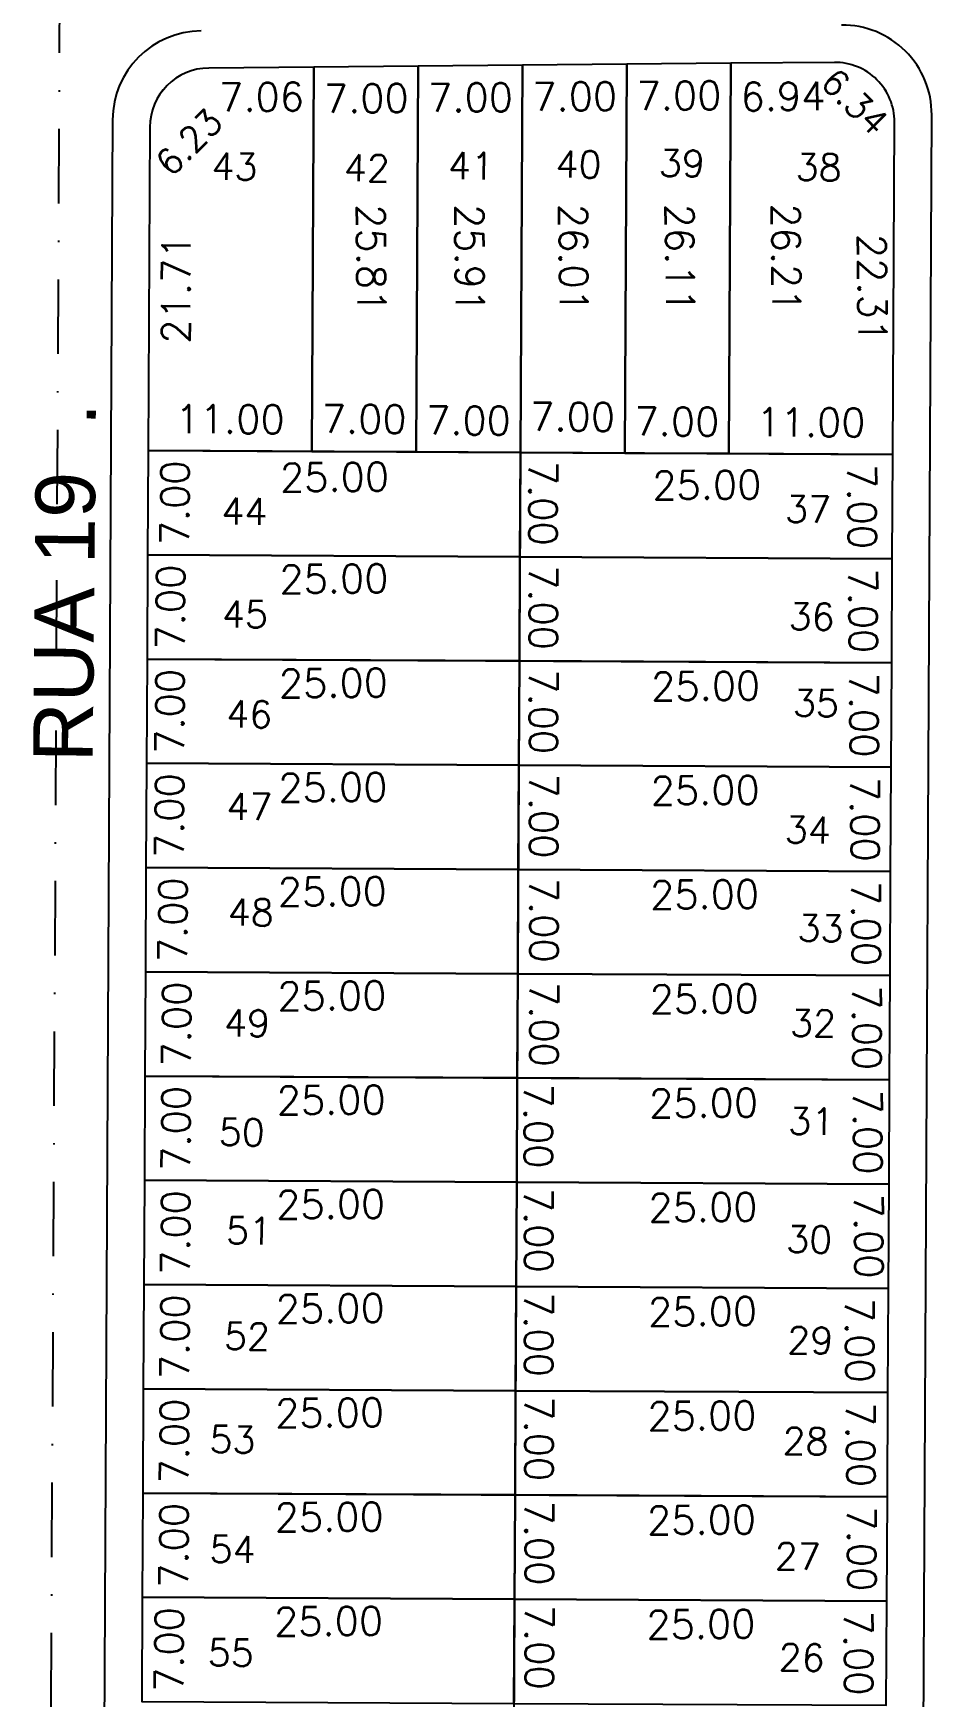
# Model space of a CAD drawing. Header units: millimetres. Extents: x -4430026 to 4783824, y 584 to 9593110.
# Drawn here: x 2795.1 to 2855.4, y 1393.3 to 1505 of the extents above; entities that cross this region are included whole.
import ezdxf
from ezdxf.enums import TextEntityAlignment as Align

# ---------------------------------------------------------------- set-up
doc = ezdxf.new("R2010")
doc.units = ezdxf.units.MM
doc.linetypes.add('CONTINUO', pattern=[0])
doc.linetypes.add('DASHDOT', pattern=[1, 0.5, -0.25, 0, -0.25])
for name, color, linetype in [('Calçada', 1, 'Continuous'), ('Cota', 8, 'Continuous'), ('EIXO DAS VIAS', 252, 'DASHDOT'), ('Lotes', 2, 'Continuous'), ('Nomes de Ruas', 3, 'Continuous'), ('Numero de lotes', 5, 'Continuous')]:
    doc.layers.add(name, color=color, linetype=linetype)
doc.styles.add('arcad1', font='romans.shx')
doc.styles.add('ARIAL', font='arial.ttf', dxfattribs={"height": 0.25})
doc.styles.add('ROMANS', font='romans.shx')
doc.dimstyles.new('BOLA100', dxfattribs={"dimscale": 0, "dimtxt": 1.9, "dimasz": 0.18, "dimexe": 0.18, "dimexo": 0.063, "dimgap": 0, "dimtad": 1, "dimzin": 4, "dimdsep": 46, "dimtxsty": 'ROMANS', "dimcen": 0.09, "dimse1": 1, "dimse2": 1, "dimsd1": 1, "dimsd2": 1, "dimclrt": 256, "dimaunit": 1, "dimadec": 4, "dimazin": 0, "dimtfac": 1.2, "dimtix": 1, "dimtmove": 2, "dimatfit": 3, "dimfxl": 1, "dimtvp": 2, "dimtolj": 1, "dimtzin": 4, "dimarcsym": 0})

# ---------------------------------------------------------------- blocks, each defined once
blk = doc.blocks.new('*D5307')
at = {"layer": 'DEFPOINTS', "color": 0}
for p in [(2802.82, 1476.98), (2827.82, 1476.85), (2827.84, 1474.37)]:
    blk.add_point(p, dxfattribs=at)
at = {"layer": 'Cota', "insert": (2815.34, 1475.2), "char_height": 1.9, "attachment_point": 5, "rotation": 0.5206, "style": 'ROMANS'}
blk.add_mtext('\\A1;25.00', dxfattribs=at)
blk = doc.blocks.new('*D5308')
at = {"layer": 'DEFPOINTS', "color": 0}
for p in [(2827.82, 1476.85), (2852.82, 1476.72), (2852.85, 1473.83)]:
    blk.add_point(p, dxfattribs=at)
at = {"layer": 'Cota', "insert": (2840.34, 1474.67), "char_height": 1.9, "attachment_point": 5, "rotation": 0.5206, "style": 'ROMANS'}
blk.add_mtext('\\A1;25.00', dxfattribs=at)
blk = doc.blocks.new('*D5309')
at = {"layer": 'DEFPOINTS', "color": 0}
for p in [(2802.79, 1469.98), (2827.78, 1469.85), (2827.81, 1467.53)]:
    blk.add_point(p, dxfattribs=at)
at = {"layer": 'Cota', "insert": (2815.3, 1468.37), "char_height": 1.9, "attachment_point": 5, "rotation": 0.5206, "style": 'ROMANS'}
blk.add_mtext('\\A1;25.00', dxfattribs=at)
blk = doc.blocks.new('*D5310')
at = {"layer": 'DEFPOINTS', "color": 0}
for p in [(2802.75, 1462.98), (2827.75, 1462.85), (2827.77, 1460.53)]:
    blk.add_point(p, dxfattribs=at)
at = {"layer": 'Cota', "insert": (2815.26, 1461.37), "char_height": 1.9, "attachment_point": 5, "rotation": 0.5206, "style": 'ROMANS'}
blk.add_mtext('\\A1;25.00', dxfattribs=at)
blk = doc.blocks.new('*D5311')
at = {"layer": 'DEFPOINTS', "color": 0}
for p in [(2827.75, 1462.85), (2852.75, 1462.72), (2852.77, 1460.34)]:
    blk.add_point(p, dxfattribs=at)
at = {"layer": 'Cota', "insert": (2840.26, 1461.17), "char_height": 1.9, "attachment_point": 5, "rotation": 0.5206, "style": 'ROMANS'}
blk.add_mtext('\\A1;25.00', dxfattribs=at)
blk = doc.blocks.new('*D5312')
at = {"layer": 'DEFPOINTS', "color": 0}
for p in [(2802.71, 1455.98), (2827.71, 1455.85), (2827.73, 1453.53)]:
    blk.add_point(p, dxfattribs=at)
at = {"layer": 'Cota', "insert": (2815.23, 1454.37), "char_height": 1.9, "attachment_point": 5, "rotation": 0.5206, "style": 'ROMANS'}
blk.add_mtext('\\A1;25.00', dxfattribs=at)
blk = doc.blocks.new('*D5313')
at = {"layer": 'DEFPOINTS', "color": 0}
for p in [(2827.71, 1455.85), (2852.71, 1455.72), (2852.73, 1453.34)]:
    blk.add_point(p, dxfattribs=at)
at = {"layer": 'Cota', "insert": (2840.23, 1454.17), "char_height": 1.9, "attachment_point": 5, "rotation": 0.5206, "style": 'ROMANS'}
blk.add_mtext('\\A1;25.00', dxfattribs=at)
blk = doc.blocks.new('*D5314')
at = {"layer": 'DEFPOINTS', "color": 0}
for p in [(2802.68, 1448.98), (2827.68, 1448.85), (2827.7, 1446.53)]:
    blk.add_point(p, dxfattribs=at)
at = {"layer": 'Cota', "insert": (2815.19, 1447.37), "char_height": 1.9, "attachment_point": 5, "rotation": 0.5206, "style": 'ROMANS'}
blk.add_mtext('\\A1;25.00', dxfattribs=at)
blk = doc.blocks.new('*D5315')
at = {"layer": 'DEFPOINTS', "color": 0}
for p in [(2827.68, 1448.85), (2852.68, 1448.72), (2852.7, 1446.34)]:
    blk.add_point(p, dxfattribs=at)
at = {"layer": 'Cota', "insert": (2840.19, 1447.17), "char_height": 1.9, "attachment_point": 5, "rotation": 0.5206, "style": 'ROMANS'}
blk.add_mtext('\\A1;25.00', dxfattribs=at)
blk = doc.blocks.new('*D5316')
at = {"layer": 'DEFPOINTS', "color": 0}
for p in [(2802.64, 1441.98), (2827.64, 1441.85), (2827.66, 1439.53)]:
    blk.add_point(p, dxfattribs=at)
at = {"layer": 'Cota', "insert": (2815.16, 1440.37), "char_height": 1.9, "attachment_point": 5, "rotation": 0.5206, "style": 'ROMANS'}
blk.add_mtext('\\A1;25.00', dxfattribs=at)
blk = doc.blocks.new('*D5317')
at = {"layer": 'DEFPOINTS', "color": 0}
for p in [(2827.64, 1441.85), (2852.64, 1441.72), (2852.66, 1439.34)]:
    blk.add_point(p, dxfattribs=at)
at = {"layer": 'Cota', "insert": (2840.16, 1440.17), "char_height": 1.9, "attachment_point": 5, "rotation": 0.5206, "style": 'ROMANS'}
blk.add_mtext('\\A1;25.00', dxfattribs=at)
blk = doc.blocks.new('*D5318')
at = {"layer": 'DEFPOINTS', "color": 0}
for p in [(2802.61, 1434.98), (2827.6, 1434.85), (2827.63, 1432.53)]:
    blk.add_point(p, dxfattribs=at)
at = {"layer": 'Cota', "insert": (2815.12, 1433.37), "char_height": 1.9, "attachment_point": 5, "rotation": 0.5206, "style": 'ROMANS'}
blk.add_mtext('\\A1;25.00', dxfattribs=at)
blk = doc.blocks.new('*D5319')
at = {"layer": 'DEFPOINTS', "color": 0}
for p in [(2827.6, 1434.85), (2852.6, 1434.72), (2852.63, 1432.34)]:
    blk.add_point(p, dxfattribs=at)
at = {"layer": 'Cota', "insert": (2840.12, 1433.17), "char_height": 1.9, "attachment_point": 5, "rotation": 0.5206, "style": 'ROMANS'}
blk.add_mtext('\\A1;25.00', dxfattribs=at)
blk = doc.blocks.new('*D5320')
at = {"layer": 'DEFPOINTS', "color": 0}
for p in [(2802.57, 1427.98), (2827.57, 1427.85), (2827.59, 1425.53)]:
    blk.add_point(p, dxfattribs=at)
at = {"layer": 'Cota', "insert": (2815.08, 1426.37), "char_height": 1.9, "attachment_point": 5, "rotation": 0.5206, "style": 'ROMANS'}
blk.add_mtext('\\A1;25.00', dxfattribs=at)
blk = doc.blocks.new('*D5321')
at = {"layer": 'DEFPOINTS', "color": 0}
for p in [(2827.57, 1427.85), (2852.57, 1427.72), (2852.59, 1425.34)]:
    blk.add_point(p, dxfattribs=at)
at = {"layer": 'Cota', "insert": (2840.08, 1426.17), "char_height": 1.9, "attachment_point": 5, "rotation": 0.5206, "style": 'ROMANS'}
blk.add_mtext('\\A1;25.00', dxfattribs=at)
blk = doc.blocks.new('*D5322')
at = {"layer": 'DEFPOINTS', "color": 0}
for p in [(2802.53, 1420.98), (2827.53, 1420.85), (2827.55, 1418.53)]:
    blk.add_point(p, dxfattribs=at)
at = {"layer": 'Cota', "insert": (2815.05, 1419.37), "char_height": 1.9, "attachment_point": 5, "rotation": 0.5206, "style": 'ROMANS'}
blk.add_mtext('\\A1;25.00', dxfattribs=at)
blk = doc.blocks.new('*D5323')
at = {"layer": 'DEFPOINTS', "color": 0}
for p in [(2827.53, 1420.85), (2852.53, 1420.72), (2852.55, 1418.34)]:
    blk.add_point(p, dxfattribs=at)
at = {"layer": 'Cota', "insert": (2840.05, 1419.17), "char_height": 1.9, "attachment_point": 5, "rotation": 0.5206, "style": 'ROMANS'}
blk.add_mtext('\\A1;25.00', dxfattribs=at)
blk = doc.blocks.new('*D5324')
at = {"layer": 'DEFPOINTS', "color": 0}
for p in [(2802.5, 1413.98), (2827.5, 1413.85), (2827.52, 1411.53)]:
    blk.add_point(p, dxfattribs=at)
at = {"layer": 'Cota', "insert": (2815.01, 1412.37), "char_height": 1.9, "attachment_point": 5, "rotation": 0.5206, "style": 'ROMANS'}
blk.add_mtext('\\A1;25.00', dxfattribs=at)
blk = doc.blocks.new('*D5325')
at = {"layer": 'DEFPOINTS', "color": 0}
for p in [(2827.5, 1413.85), (2852.5, 1413.72), (2852.52, 1411.34)]:
    blk.add_point(p, dxfattribs=at)
at = {"layer": 'Cota', "insert": (2840.01, 1412.17), "char_height": 1.9, "attachment_point": 5, "rotation": 0.5206, "style": 'ROMANS'}
blk.add_mtext('\\A1;25.00', dxfattribs=at)
blk = doc.blocks.new('*D5326')
at = {"layer": 'DEFPOINTS', "color": 0}
for p in [(2802.46, 1406.98), (2827.46, 1406.85), (2827.48, 1404.53)]:
    blk.add_point(p, dxfattribs=at)
at = {"layer": 'Cota', "insert": (2814.98, 1405.37), "char_height": 1.9, "attachment_point": 5, "rotation": 0.5206, "style": 'ROMANS'}
blk.add_mtext('\\A1;25.00', dxfattribs=at)
blk = doc.blocks.new('*D5327')
at = {"layer": 'DEFPOINTS', "color": 0}
for p in [(2827.46, 1406.85), (2852.46, 1406.72), (2852.48, 1404.34)]:
    blk.add_point(p, dxfattribs=at)
at = {"layer": 'Cota', "insert": (2839.98, 1405.17), "char_height": 1.9, "attachment_point": 5, "rotation": 0.5206, "style": 'ROMANS'}
blk.add_mtext('\\A1;25.00', dxfattribs=at)
blk = doc.blocks.new('*D5328')
at = {"layer": 'DEFPOINTS', "color": 0}
for p in [(2802.43, 1399.98), (2827.42, 1399.85), (2827.45, 1397.53)]:
    blk.add_point(p, dxfattribs=at)
at = {"layer": 'Cota', "insert": (2814.94, 1398.37), "char_height": 1.9, "attachment_point": 5, "rotation": 0.5206, "style": 'ROMANS'}
blk.add_mtext('\\A1;25.00', dxfattribs=at)
blk = doc.blocks.new('*D5329')
at = {"layer": 'DEFPOINTS', "color": 0}
for p in [(2827.42, 1399.85), (2852.42, 1399.72), (2852.45, 1397.34)]:
    blk.add_point(p, dxfattribs=at)
at = {"layer": 'Cota', "insert": (2839.94, 1398.17), "char_height": 1.9, "attachment_point": 5, "rotation": 0.5206, "style": 'ROMANS'}
blk.add_mtext('\\A1;25.00', dxfattribs=at)
blk = doc.blocks.new('*D5376')
at = {"layer": 'DEFPOINTS', "color": 0}
for p in [(2806.9, 1502.67), (2813.95, 1502.63), (2813.98, 1499.82)]:
    blk.add_point(p, dxfattribs=at)
at = {"layer": 'Cota', "insert": (2810.44, 1500.73), "char_height": 1.9, "attachment_point": 5, "rotation": 0.5206, "style": 'ROMANS'}
blk.add_mtext('\\A1;7.06', dxfattribs=at)
blk = doc.blocks.new('*D5377')
at = {"layer": 'DEFPOINTS', "color": 0}
for p in [(2813.95, 1502.73), (2820.95, 1502.7), (2820.98, 1499.71)]:
    blk.add_point(p, dxfattribs=at)
at = {"layer": 'Cota', "insert": (2817.47, 1500.63), "char_height": 1.9, "attachment_point": 5, "rotation": 0.5206, "style": 'ROMANS'}
blk.add_mtext('\\A1;7.00', dxfattribs=at)
blk = doc.blocks.new('*D5378')
at = {"layer": 'DEFPOINTS', "color": 0}
for p in [(2827.95, 1502.86), (2834.96, 1502.93), (2834.98, 1499.84)]:
    blk.add_point(p, dxfattribs=at)
at = {"layer": 'Cota', "insert": (2831.47, 1500.76), "char_height": 1.9, "attachment_point": 5, "rotation": 0.5206, "style": 'ROMANS'}
blk.add_mtext('\\A1;7.00', dxfattribs=at)
blk = doc.blocks.new('*D5379')
at = {"layer": 'DEFPOINTS', "color": 0}
for p in [(2852.1, 1499.03), (2851.99, 1476.72), (2850.59, 1476.71)]:
    blk.add_point(p, dxfattribs=at)
at = {"layer": 'Cota', "insert": (2851.44, 1487.87), "char_height": 1.9, "attachment_point": 5, "rotation": 270.5206, "style": 'ROMANS'}
blk.add_mtext('\\A1;22.31', dxfattribs=at)
blk = doc.blocks.new('*D5380')
at = {"layer": 'DEFPOINTS', "color": 0}
for p in [(2834.96, 1502.93), (2834.82, 1476.81), (2837.7, 1476.84)]:
    blk.add_point(p, dxfattribs=at)
at = {"layer": 'Cota', "insert": (2838.53, 1489.9), "char_height": 1.9, "attachment_point": 5, "rotation": 270.5206, "style": 'ROMANS'}
blk.add_mtext('\\A1;26.11', dxfattribs=at)
blk = doc.blocks.new('*D5381')
at = {"layer": 'DEFPOINTS', "color": 0}
for p in [(2834.96, 1502.93), (2841.96, 1502.99), (2841.98, 1499.9)]:
    blk.add_point(p, dxfattribs=at)
at = {"layer": 'Cota', "insert": (2838.47, 1500.82), "char_height": 1.9, "attachment_point": 5, "rotation": 0.5206, "style": 'ROMANS'}
blk.add_mtext('\\A1;7.00', dxfattribs=at)
blk = doc.blocks.new('*D5382')
at = {"layer": 'DEFPOINTS', "color": 0}
for p in [(2841.96, 1502.99), (2841.82, 1476.78), (2844.83, 1476.81)]:
    blk.add_point(p, dxfattribs=at)
at = {"layer": 'Cota', "insert": (2845.66, 1489.92), "char_height": 1.9, "attachment_point": 5, "rotation": 270.5206, "style": 'ROMANS'}
blk.add_mtext('\\A1;26.21', dxfattribs=at)
blk = doc.blocks.new('*D5383')
at = {"layer": 'DEFPOINTS', "color": 0}
for p in [(2827.95, 1502.86), (2827.82, 1476.85), (2830.55, 1476.88)]:
    blk.add_point(p, dxfattribs=at)
at = {"layer": 'Cota', "insert": (2831.38, 1489.89), "char_height": 1.9, "attachment_point": 5, "rotation": 270.5206, "style": 'ROMANS'}
blk.add_mtext('\\A1;26.01', dxfattribs=at)
blk = doc.blocks.new('*D5384')
at = {"layer": 'DEFPOINTS', "color": 0}
for p in [(2820.95, 1502.8), (2820.82, 1476.89), (2823.57, 1476.91)]:
    blk.add_point(p, dxfattribs=at)
at = {"layer": 'Cota', "insert": (2824.41, 1489.87), "char_height": 1.9, "attachment_point": 5, "rotation": 270.5206, "style": 'ROMANS'}
blk.add_mtext('\\A1;25.91', dxfattribs=at)
blk = doc.blocks.new('*D5385')
at = {"layer": 'DEFPOINTS', "color": 0}
for p in [(2841.96, 1502.99), (2848.9, 1503.05), (2848.93, 1499.85)]:
    blk.add_point(p, dxfattribs=at)
at = {"layer": 'Cota', "insert": (2845.45, 1500.77), "char_height": 1.9, "attachment_point": 5, "rotation": 0.5206, "style": 'ROMANS'}
blk.add_mtext('\\A1;6.94', dxfattribs=at)
blk = doc.blocks.new('*D5386')
at = {"layer": 'DEFPOINTS', "color": 0}
for p in [(2813.95, 1502.73), (2813.82, 1476.92), (2816.96, 1476.95)]:
    blk.add_point(p, dxfattribs=at)
at = {"layer": 'Cota', "insert": (2817.8, 1489.86), "char_height": 1.9, "attachment_point": 5, "rotation": 270.5206, "style": 'ROMANS'}
blk.add_mtext('\\A1;25.81', dxfattribs=at)
blk = doc.blocks.new('*D5387')
at = {"layer": 'DEFPOINTS', "color": 0}
for p in [(2851.16, 1476.72), (2849.84, 1469.71), (2851.13, 1469.72)]:
    blk.add_point(p, dxfattribs=at)
at = {"layer": 'Cota', "insert": (2850.76, 1473.22), "char_height": 1.9, "attachment_point": 5, "rotation": 270.5206, "style": 'ROMANS'}
blk.add_mtext('\\A1;7.00', dxfattribs=at)
blk = doc.blocks.new('*D5388')
at = {"layer": 'DEFPOINTS', "color": 0}
for p in [(2851.13, 1469.72), (2849.91, 1462.71), (2851.09, 1462.72)]:
    blk.add_point(p, dxfattribs=at)
at = {"layer": 'Cota', "insert": (2850.83, 1466.22), "char_height": 1.9, "attachment_point": 5, "rotation": 270.5206, "style": 'ROMANS'}
blk.add_mtext('\\A1;7.00', dxfattribs=at)
blk = doc.blocks.new('*D5389')
at = {"layer": 'DEFPOINTS', "color": 0}
for p in [(2851.09, 1462.72), (2849.97, 1455.71), (2851.06, 1455.72)]:
    blk.add_point(p, dxfattribs=at)
at = {"layer": 'Cota', "insert": (2850.89, 1459.22), "char_height": 1.9, "attachment_point": 5, "rotation": 270.5206, "style": 'ROMANS'}
blk.add_mtext('\\A1;7.00', dxfattribs=at)
blk = doc.blocks.new('*D5390')
at = {"layer": 'DEFPOINTS', "color": 0}
for p in [(2851.06, 1455.72), (2850.04, 1448.71), (2851.02, 1448.72)]:
    blk.add_point(p, dxfattribs=at)
at = {"layer": 'Cota', "insert": (2850.95, 1452.22), "char_height": 1.9, "attachment_point": 5, "rotation": 270.5206, "style": 'ROMANS'}
blk.add_mtext('\\A1;7.00', dxfattribs=at)
blk = doc.blocks.new('*D5391')
at = {"layer": 'DEFPOINTS', "color": 0}
for p in [(2851.02, 1448.72), (2850.1, 1441.71), (2850.98, 1441.72)]:
    blk.add_point(p, dxfattribs=at)
at = {"layer": 'Cota', "insert": (2851.02, 1445.22), "char_height": 1.9, "attachment_point": 5, "rotation": 270.5206, "style": 'ROMANS'}
blk.add_mtext('\\A1;7.00', dxfattribs=at)
blk = doc.blocks.new('*D5392')
at = {"layer": 'DEFPOINTS', "color": 0}
for p in [(2850.98, 1441.72), (2850.16, 1434.72), (2850.95, 1434.72)]:
    blk.add_point(p, dxfattribs=at)
at = {"layer": 'Cota', "insert": (2851.08, 1438.22), "char_height": 1.9, "attachment_point": 5, "rotation": 270.5206, "style": 'ROMANS'}
blk.add_mtext('\\A1;7.00', dxfattribs=at)
blk = doc.blocks.new('*D5393')
at = {"layer": 'DEFPOINTS', "color": 0}
for p in [(2850.95, 1434.72), (2850.23, 1427.72), (2850.91, 1427.72)]:
    blk.add_point(p, dxfattribs=at)
at = {"layer": 'Cota', "insert": (2851.14, 1431.22), "char_height": 1.9, "attachment_point": 5, "rotation": 270.5206, "style": 'ROMANS'}
blk.add_mtext('\\A1;7.00', dxfattribs=at)
blk = doc.blocks.new('*D5394')
at = {"layer": 'DEFPOINTS', "color": 0}
for p in [(2850.91, 1427.72), (2850.29, 1420.72), (2850.88, 1420.72)]:
    blk.add_point(p, dxfattribs=at)
at = {"layer": 'Cota', "insert": (2851.21, 1424.23), "char_height": 1.9, "attachment_point": 5, "rotation": 270.5206, "style": 'ROMANS'}
blk.add_mtext('\\A1;7.00', dxfattribs=at)
blk = doc.blocks.new('*D5395')
at = {"layer": 'DEFPOINTS', "color": 0}
for p in [(2850.2, 1420.72), (2849.68, 1413.72), (2850.17, 1413.72)]:
    blk.add_point(p, dxfattribs=at)
at = {"layer": 'Cota', "insert": (2850.6, 1417.23), "char_height": 1.9, "attachment_point": 5, "rotation": 270.5206, "style": 'ROMANS'}
blk.add_mtext('\\A1;7.00', dxfattribs=at)
blk = doc.blocks.new('*D5396')
at = {"layer": 'DEFPOINTS', "color": 0}
for p in [(2850.17, 1413.72), (2849.74, 1406.72), (2850.13, 1406.72)]:
    blk.add_point(p, dxfattribs=at)
at = {"layer": 'Cota', "insert": (2850.66, 1410.23), "char_height": 1.9, "attachment_point": 5, "rotation": 270.5206, "style": 'ROMANS'}
blk.add_mtext('\\A1;7.00', dxfattribs=at)
blk = doc.blocks.new('*D5397')
at = {"layer": 'DEFPOINTS', "color": 0}
for p in [(2850.13, 1406.72), (2849.81, 1399.72), (2850.09, 1399.72)]:
    blk.add_point(p, dxfattribs=at)
at = {"layer": 'Cota', "insert": (2850.73, 1403.23), "char_height": 1.9, "attachment_point": 5, "rotation": 270.5206, "style": 'ROMANS'}
blk.add_mtext('\\A1;7.00', dxfattribs=at)
blk = doc.blocks.new('*D5398')
at = {"layer": 'DEFPOINTS', "color": 0}
for p in [(2849.82, 1399.72), (2849.6, 1392.72), (2849.79, 1392.72)]:
    blk.add_point(p, dxfattribs=at)
at = {"layer": 'Cota', "insert": (2850.52, 1396.23), "char_height": 1.9, "attachment_point": 5, "rotation": 270.5206, "style": 'ROMANS'}
blk.add_mtext('\\A1;7.00', dxfattribs=at)
blk = doc.blocks.new('*D5408')
at = {"layer": 'DEFPOINTS', "color": 0}
for p in [(2802.43, 1399.98), (2805.2, 1399.97), (2802.39, 1392.98)]:
    blk.add_point(p, dxfattribs=at)
at = {"layer": 'Cota', "insert": (2804.23, 1396.47), "char_height": 1.9, "attachment_point": 5, "rotation": 89.7053, "style": 'ROMANS'}
blk.add_mtext('\\A1;7.00', dxfattribs=at)
blk = doc.blocks.new('*D5409')
at = {"layer": 'DEFPOINTS', "color": 0}
for p in [(2802.68, 1448.98), (2805.45, 1448.97), (2802.64, 1441.98)]:
    blk.add_point(p, dxfattribs=at)
at = {"layer": 'Cota', "insert": (2804.48, 1445.47), "char_height": 1.9, "attachment_point": 5, "rotation": 89.7053, "style": 'ROMANS'}
blk.add_mtext('\\A1;7.00', dxfattribs=at)
blk = doc.blocks.new('*D5410')
at = {"layer": 'DEFPOINTS', "color": 0}
for p in [(2802.82, 1476.98), (2805.59, 1476.97), (2802.79, 1469.98)]:
    blk.add_point(p, dxfattribs=at)
at = {"layer": 'Cota', "insert": (2804.62, 1473.47), "char_height": 1.9, "attachment_point": 5, "rotation": 89.7053, "style": 'ROMANS'}
blk.add_mtext('\\A1;7.00', dxfattribs=at)
blk = doc.blocks.new('*D5413')
at = {"layer": 'DEFPOINTS', "color": 0}
for p in [(2813.83, 1478.11), (2802.82, 1476.98), (2813.82, 1476.92)]:
    blk.add_point(p, dxfattribs=at)
at = {"layer": 'Cota', "insert": (2808.33, 1479.09), "char_height": 1.9, "attachment_point": 5, "rotation": 359.7053, "style": 'ROMANS'}
blk.add_mtext('\\A1;11.00', dxfattribs=at)
blk = doc.blocks.new('*D5423')
at = {"layer": 'DEFPOINTS', "color": 0}
for p in [(2827.83, 1478.04), (2820.82, 1476.89), (2827.82, 1476.85)]:
    blk.add_point(p, dxfattribs=at)
at = {"layer": 'Cota', "insert": (2824.33, 1479), "char_height": 1.9, "attachment_point": 5, "rotation": 359.7053, "style": 'ROMANS'}
blk.add_mtext('\\A1;7.00', dxfattribs=at)
blk = doc.blocks.new('*D5424')
at = {"layer": 'DEFPOINTS', "color": 0}
for p in [(2841.83, 1477.96), (2834.82, 1476.81), (2841.82, 1476.78)]:
    blk.add_point(p, dxfattribs=at)
at = {"layer": 'Cota', "insert": (2838.33, 1478.93), "char_height": 1.9, "attachment_point": 5, "rotation": 359.7053, "style": 'ROMANS'}
blk.add_mtext('\\A1;7.00', dxfattribs=at)
blk = doc.blocks.new('*D5425')
at = {"layer": 'DEFPOINTS', "color": 0}
for p in [(2852.83, 1477.91), (2841.82, 1476.78), (2852.82, 1476.72)]:
    blk.add_point(p, dxfattribs=at)
at = {"layer": 'Cota', "insert": (2847.33, 1478.88), "char_height": 1.9, "attachment_point": 5, "rotation": 359.7053, "style": 'ROMANS'}
blk.add_mtext('\\A1;11.00', dxfattribs=at)
blk = doc.blocks.new('*D7024')
at = {"layer": 'DEFPOINTS', "color": 0}
for p in [(2834.83, 1478.29), (2827.82, 1476.85, 51.85), (2834.82, 1476.81, 51.85)]:
    blk.add_point(p, dxfattribs=at)
at = {"layer": 'Cota', "insert": (2831.33, 1479.25), "char_height": 1.9, "attachment_point": 5, "rotation": 359.7053, "style": 'ROMANS'}
blk.add_mtext('\\A1;7.00', dxfattribs=at)
blk = doc.blocks.new('*D7025')
at = {"layer": 'DEFPOINTS', "color": 0}
for p in [(2820.83, 1478.13), (2813.82, 1476.92, 51.85), (2820.82, 1476.89, 51.85)]:
    blk.add_point(p, dxfattribs=at)
at = {"layer": 'Cota', "insert": (2817.33, 1479.1), "char_height": 1.9, "attachment_point": 5, "rotation": 359.7053, "style": 'ROMANS'}
blk.add_mtext('\\A1;7.00', dxfattribs=at)
blk = doc.blocks.new('*D7026')
at = {"layer": 'DEFPOINTS', "color": 0}
for p in [(2802.79, 1469.98, 51.85), (2802.75, 1462.98, 51.85), (2805.25, 1462.97)]:
    blk.add_point(p, dxfattribs=at)
at = {"layer": 'Cota', "insert": (2804.32, 1466.47), "char_height": 1.9, "attachment_point": 5, "rotation": 89.7053, "style": 'ROMANS'}
blk.add_mtext('\\A1;7.00', dxfattribs=at)
blk = doc.blocks.new('*D7027')
at = {"layer": 'DEFPOINTS', "color": 0}
for p in [(2802.75, 1462.98, 51.85), (2802.71, 1455.98, 51.85), (2805.21, 1455.97)]:
    blk.add_point(p, dxfattribs=at)
at = {"layer": 'Cota', "insert": (2804.28, 1459.47), "char_height": 1.9, "attachment_point": 5, "rotation": 89.7053, "style": 'ROMANS'}
blk.add_mtext('\\A1;7.00', dxfattribs=at)
blk = doc.blocks.new('*D7028')
at = {"layer": 'DEFPOINTS', "color": 0}
for p in [(2802.71, 1455.98, 51.85), (2802.68, 1448.98, 51.85), (2805.18, 1448.97)]:
    blk.add_point(p, dxfattribs=at)
at = {"layer": 'Cota', "insert": (2804.25, 1452.47), "char_height": 1.9, "attachment_point": 5, "rotation": 89.7053, "style": 'ROMANS'}
blk.add_mtext('\\A1;7.00', dxfattribs=at)
blk = doc.blocks.new('*D7029')
at = {"layer": 'DEFPOINTS', "color": 0}
for p in [(2802.64, 1441.98, 51.85), (2802.61, 1434.98, 51.85), (2805.66, 1434.96)]:
    blk.add_point(p, dxfattribs=at)
at = {"layer": 'Cota', "insert": (2804.73, 1438.47), "char_height": 1.9, "attachment_point": 5, "rotation": 89.7053, "style": 'ROMANS'}
blk.add_mtext('\\A1;7.00', dxfattribs=at)
blk = doc.blocks.new('*D7030')
at = {"layer": 'DEFPOINTS', "color": 0}
for p in [(2802.61, 1434.98, 51.85), (2802.57, 1427.98, 51.85), (2805.62, 1427.96)]:
    blk.add_point(p, dxfattribs=at)
at = {"layer": 'Cota', "insert": (2804.69, 1431.47), "char_height": 1.9, "attachment_point": 5, "rotation": 89.7053, "style": 'ROMANS'}
blk.add_mtext('\\A1;7.00', dxfattribs=at)
blk = doc.blocks.new('*D7031')
at = {"layer": 'DEFPOINTS', "color": 0}
for p in [(2802.57, 1427.98, 51.85), (2802.53, 1420.98, 51.85), (2805.59, 1420.96)]:
    blk.add_point(p, dxfattribs=at)
at = {"layer": 'Cota', "insert": (2804.66, 1424.47), "char_height": 1.9, "attachment_point": 5, "rotation": 89.7053, "style": 'ROMANS'}
blk.add_mtext('\\A1;7.00', dxfattribs=at)
blk = doc.blocks.new('*D7032')
at = {"layer": 'DEFPOINTS', "color": 0}
for p in [(2802.53, 1420.98, 51.85), (2802.5, 1413.98, 51.85), (2805.55, 1413.96)]:
    blk.add_point(p, dxfattribs=at)
at = {"layer": 'Cota', "insert": (2804.62, 1417.47), "char_height": 1.9, "attachment_point": 5, "rotation": 89.7053, "style": 'ROMANS'}
blk.add_mtext('\\A1;7.00', dxfattribs=at)
blk = doc.blocks.new('*D7033')
at = {"layer": 'DEFPOINTS', "color": 0}
for p in [(2802.5, 1413.98, 51.85), (2802.46, 1406.98, 51.85), (2805.52, 1406.96)]:
    blk.add_point(p, dxfattribs=at)
at = {"layer": 'Cota', "insert": (2804.58, 1410.47), "char_height": 1.9, "attachment_point": 5, "rotation": 89.7053, "style": 'ROMANS'}
blk.add_mtext('\\A1;7.00', dxfattribs=at)
blk = doc.blocks.new('*D7034')
at = {"layer": 'DEFPOINTS', "color": 0}
for p in [(2802.46, 1406.98, 51.85), (2802.43, 1399.98, 51.85), (2805.48, 1399.96)]:
    blk.add_point(p, dxfattribs=at)
at = {"layer": 'Cota', "insert": (2804.55, 1403.47), "char_height": 1.9, "attachment_point": 5, "rotation": 89.7053, "style": 'ROMANS'}
blk.add_mtext('\\A1;7.00', dxfattribs=at)
blk = doc.blocks.new('*D7177')
at = {"layer": 'DEFPOINTS', "color": 0}
for p in [(2802.93, 1498.69, 51.85), (2805.7, 1498.68), (2802.82, 1476.98, 51.85)]:
    blk.add_point(p, dxfattribs=at)
at = {"layer": 'Cota', "insert": (2804.7, 1487.83), "char_height": 1.9, "attachment_point": 5, "rotation": 89.7053, "style": 'ROMANS'}
blk.add_mtext('\\A1;21.71', dxfattribs=at)
blk = doc.blocks.new('*D7182')
at = {"layer": 'DEFPOINTS', "color": 0}
for p in [(2820.95, 1502.7, 51.85), (2827.95, 1502.86, 51.85), (2827.98, 1499.77)]:
    blk.add_point(p, dxfattribs=at)
at = {"layer": 'Cota', "insert": (2824.47, 1500.69), "char_height": 1.9, "attachment_point": 5, "rotation": 0.5206, "style": 'ROMANS'}
blk.add_mtext('\\A1;7.00', dxfattribs=at)

msp = doc.modelspace()

# ---------------------------------------------------------------- linework, layer by layer
at = {"layer": 'Calçada', "lineweight": -3}
for p, q in [((2800.435, 1499.197), (2799.655, 1347.47)), ((2800.435, 1499.197), (2799.655, 1347.47)), ((2800.435, 1499.197), (2799.655, 1347.47)), ((2800.435, 1499.197), (2799.655, 1347.47)), ((2854.558, 1328.457), (2855.438, 1499.526)), ((2854.558, 1328.457), (2855.438, 1499.526)), ((2854.558, 1328.457), (2855.438, 1499.526)), ((2854.558, 1328.457), (2855.438, 1499.526))]:
    msp.add_line(p, q, dxfattribs=at)
for centre, start, end in [((2806.435, 1499.166), 90.52059, 179.70531), ((2806.435, 1499.166), 90.52059, 179.70531), ((2849.438, 1499.557), 359.70531, 90.52059), ((2849.438, 1499.557), 359.70531, 90.52059)]:
    msp.add_arc(centre, 6, start, end, dxfattribs=at)
at = {"layer": 'EIXO DAS VIAS', "ltscale": 10}
msp.add_line((2796.884, 1508.68, 103.708), (2796.065, 1349.37, 103.708), dxfattribs=at)
at = {"layer": 'Lotes', "linetype": 'CONTINUO', "lineweight": -3}
for p, q in [((2813.954, 1502.735), (2806.896, 1502.671)), ((2813.821, 1476.923), (2813.954, 1502.735)), ((2813.954, 1502.735), (2813.821, 1476.923)), ((2820.954, 1502.798), (2813.954, 1502.735)), ((2820.821, 1476.887), (2820.954, 1502.798)), ((2820.954, 1502.798), (2820.821, 1476.887)), ((2827.955, 1502.862), (2820.954, 1502.798)), ((2827.821, 1476.851), (2827.955, 1502.862)), ((2827.955, 1502.862), (2827.821, 1476.851)), ((2834.955, 1502.926), (2827.955, 1502.862)), ((2834.821, 1476.815), (2834.955, 1502.926)), ((2834.955, 1502.926), (2834.821, 1476.815)), ((2841.955, 1502.989), (2834.955, 1502.926)), ((2841.821, 1476.779), (2841.955, 1502.989)), ((2841.955, 1502.989), (2841.821, 1476.779)), ((2848.899, 1503.052), (2841.955, 1502.989)), ((2802.933, 1498.691), (2802.821, 1476.979)), ((2852.821, 1476.722), (2852.935, 1499.032)), ((2802.821, 1476.979), (2802.785, 1469.979)), ((2802.821, 1476.979), (2813.821, 1476.923)), ((2827.821, 1476.851), (2802.821, 1476.979)), ((2813.821, 1476.923), (2820.821, 1476.887)), ((2820.821, 1476.887), (2827.821, 1476.851)), ((2827.785, 1469.851), (2827.821, 1476.851)), ((2827.821, 1476.851), (2827.785, 1469.851)), ((2827.821, 1476.851), (2834.821, 1476.815)), ((2852.821, 1476.722), (2827.821, 1476.851)), ((2834.821, 1476.815), (2841.821, 1476.779)), ((2841.821, 1476.779), (2852.821, 1476.722)), ((2852.785, 1469.722), (2852.821, 1476.722)), ((2802.785, 1469.979), (2802.749, 1462.979)), ((2802.785, 1469.979), (2827.785, 1469.851)), ((2827.785, 1469.851), (2802.785, 1469.979)), ((2827.749, 1462.851), (2827.785, 1469.851)), ((2827.785, 1469.851), (2827.749, 1462.851)), ((2852.785, 1469.722), (2827.785, 1469.851)), ((2827.785, 1469.851), (2852.785, 1469.722)), ((2852.749, 1462.722), (2852.785, 1469.722)), ((2802.749, 1462.979), (2802.713, 1455.98)), ((2802.749, 1462.979), (2827.749, 1462.851)), ((2827.749, 1462.851), (2802.749, 1462.979)), ((2827.713, 1455.851), (2827.749, 1462.851)), ((2827.749, 1462.851), (2827.713, 1455.851)), ((2852.749, 1462.722), (2827.749, 1462.851)), ((2827.749, 1462.851), (2852.749, 1462.722)), ((2852.713, 1455.722), (2852.749, 1462.722)), ((2802.713, 1455.98), (2802.677, 1448.98)), ((2802.713, 1455.98), (2827.713, 1455.851)), ((2827.713, 1455.851), (2802.713, 1455.98)), ((2827.677, 1448.851), (2827.713, 1455.851)), ((2827.713, 1455.851), (2827.677, 1448.851)), ((2852.713, 1455.722), (2827.713, 1455.851)), ((2827.713, 1455.851), (2852.713, 1455.722)), ((2852.677, 1448.722), (2852.713, 1455.722)), ((2802.677, 1448.98), (2802.641, 1441.98)), ((2802.677, 1448.98), (2827.677, 1448.851)), ((2827.677, 1448.851), (2802.677, 1448.98)), ((2827.641, 1441.851), (2827.677, 1448.851)), ((2827.677, 1448.851), (2827.641, 1441.851)), ((2852.677, 1448.722), (2827.677, 1448.851)), ((2827.677, 1448.851), (2852.677, 1448.722)), ((2852.641, 1441.723), (2852.677, 1448.722)), ((2802.641, 1441.98), (2802.605, 1434.98)), ((2802.641, 1441.98), (2827.641, 1441.851)), ((2827.641, 1441.851), (2802.641, 1441.98)), ((2827.605, 1434.851), (2827.641, 1441.851)), ((2827.641, 1441.851), (2827.605, 1434.851)), ((2852.641, 1441.723), (2827.641, 1441.851)), ((2827.641, 1441.851), (2852.641, 1441.723)), ((2852.605, 1434.723), (2852.641, 1441.723)), ((2802.605, 1434.98), (2802.569, 1427.98)), ((2802.605, 1434.98), (2827.605, 1434.851)), ((2827.605, 1434.851), (2802.605, 1434.98)), ((2827.569, 1427.851), (2827.605, 1434.851)), ((2827.605, 1434.851), (2827.569, 1427.851)), ((2852.605, 1434.723), (2827.605, 1434.851)), ((2827.605, 1434.851), (2852.605, 1434.723)), ((2852.569, 1427.723), (2852.605, 1434.723)), ((2802.569, 1427.98), (2802.533, 1420.98)), ((2802.569, 1427.98), (2827.569, 1427.851)), ((2827.569, 1427.851), (2802.569, 1427.98)), ((2827.533, 1420.851), (2827.569, 1427.851)), ((2827.569, 1427.851), (2827.533, 1420.851)), ((2852.569, 1427.723), (2827.569, 1427.851)), ((2827.569, 1427.851), (2852.569, 1427.723)), ((2852.532, 1420.723), (2852.569, 1427.723)), ((2802.533, 1420.98), (2802.497, 1413.98)), ((2802.533, 1420.98), (2827.533, 1420.851)), ((2827.533, 1420.851), (2802.533, 1420.98)), ((2827.497, 1413.852), (2827.533, 1420.851)), ((2827.533, 1420.851), (2827.497, 1413.852)), ((2852.532, 1420.723), (2827.533, 1420.851)), ((2827.533, 1420.851), (2852.532, 1420.723)), ((2852.496, 1413.723), (2852.532, 1420.723)), ((2802.497, 1413.98), (2802.461, 1406.98)), ((2802.497, 1413.98), (2827.497, 1413.852)), ((2827.497, 1413.852), (2802.497, 1413.98)), ((2827.461, 1406.852), (2827.497, 1413.852)), ((2827.497, 1413.852), (2827.461, 1406.852)), ((2852.496, 1413.723), (2827.497, 1413.852)), ((2827.497, 1413.852), (2852.496, 1413.723)), ((2852.46, 1406.723), (2852.496, 1413.723)), ((2802.461, 1406.98), (2802.425, 1399.98)), ((2802.461, 1406.98), (2827.461, 1406.852)), ((2827.461, 1406.852), (2802.461, 1406.98)), ((2827.425, 1399.852), (2827.461, 1406.852)), ((2827.461, 1406.852), (2827.425, 1399.852)), ((2852.46, 1406.723), (2827.461, 1406.852)), ((2827.461, 1406.852), (2852.46, 1406.723)), ((2852.424, 1399.723), (2852.46, 1406.723)), ((2802.425, 1399.98), (2802.389, 1392.98)), ((2802.425, 1399.98), (2827.425, 1399.852)), ((2827.425, 1399.852), (2802.425, 1399.98)), ((2827.389, 1392.852), (2827.425, 1399.852)), ((2827.425, 1399.852), (2827.389, 1392.852)), ((2852.424, 1399.723), (2827.425, 1399.852)), ((2827.425, 1399.852), (2852.424, 1399.723)), ((2852.388, 1392.723), (2852.424, 1399.723))]:
    msp.add_line(p, q, dxfattribs=at)
at = {"layer": 'Lotes', "lineweight": -3}
for p, q in [((2813.821, 1476.923), (2813.954, 1502.735)), ((2820.821, 1476.887), (2820.954, 1502.798)), ((2827.955, 1502.862), (2827.821, 1476.851)), ((2834.821, 1476.815), (2834.955, 1502.926)), ((2841.821, 1476.779), (2841.955, 1502.989)), ((2802.821, 1476.979), (2852.821, 1476.722)), ((2827.821, 1476.851), (2827.101, 1336.853)), ((2802.785, 1469.979), (2852.785, 1469.722)), ((2802.749, 1462.979), (2852.749, 1462.722)), ((2802.713, 1455.98), (2852.713, 1455.722)), ((2802.677, 1448.98), (2852.677, 1448.722)), ((2802.641, 1441.98), (2852.641, 1441.723)), ((2802.605, 1434.98), (2852.605, 1434.723)), ((2802.569, 1427.98), (2852.569, 1427.723)), ((2802.533, 1420.98), (2852.532, 1420.723)), ((2802.497, 1413.98), (2852.496, 1413.723)), ((2802.461, 1406.98), (2852.46, 1406.723)), ((2802.425, 1399.98), (2852.424, 1399.723))]:
    msp.add_line(p, q, dxfattribs=at)
at = {"layer": 'Lotes'}
for points in [[(2806.896, 1502.671, 0.410052), (2802.933, 1498.691), (2802.821, 1476.979), (2813.821, 1476.923), (2813.954, 1502.735)], [(2841.955, 1502.989), (2841.821, 1476.779), (2852.821, 1476.722), (2852.935, 1499.032, 0.4183874), (2848.899, 1503.052)]]:
    msp.add_lwpolyline(points, format="xyb", close=True, dxfattribs=at)
for points in [[(2813.954, 1502.735), (2813.821, 1476.923), (2820.821, 1476.887), (2820.954, 1502.798)], [(2820.954, 1502.798), (2820.821, 1476.887), (2827.821, 1476.851), (2827.955, 1502.862)], [(2827.955, 1502.862), (2827.821, 1476.851), (2834.821, 1476.815), (2834.955, 1502.926)], [(2834.955, 1502.926), (2834.821, 1476.815), (2841.821, 1476.779), (2841.955, 1502.989)], [(2802.821, 1476.979), (2802.785, 1469.979), (2827.785, 1469.851), (2827.821, 1476.851), (2820.821, 1476.887), (2813.821, 1476.923)], [(2841.821, 1476.779), (2834.821, 1476.815), (2827.821, 1476.851), (2827.785, 1469.851), (2852.785, 1469.722), (2852.821, 1476.722)], [(2802.785, 1469.979), (2802.749, 1462.979), (2827.749, 1462.851), (2827.785, 1469.851)], [(2827.785, 1469.851), (2827.749, 1462.851), (2852.749, 1462.722), (2852.785, 1469.722)], [(2802.749, 1462.979), (2802.713, 1455.98), (2827.713, 1455.851), (2827.749, 1462.851)], [(2827.749, 1462.851), (2827.713, 1455.851), (2852.713, 1455.722), (2852.749, 1462.722)], [(2802.713, 1455.98), (2802.677, 1448.98), (2827.677, 1448.851), (2827.713, 1455.851)], [(2827.713, 1455.851), (2827.677, 1448.851), (2852.677, 1448.722), (2852.713, 1455.722)], [(2802.677, 1448.98), (2802.641, 1441.98), (2827.641, 1441.851), (2827.677, 1448.851)], [(2827.677, 1448.851), (2827.641, 1441.851), (2852.641, 1441.723), (2852.677, 1448.722)], [(2802.641, 1441.98), (2802.605, 1434.98), (2827.605, 1434.851), (2827.641, 1441.851)], [(2827.641, 1441.851), (2827.605, 1434.851), (2852.605, 1434.723), (2852.641, 1441.723)], [(2802.605, 1434.98), (2802.569, 1427.98), (2827.569, 1427.851), (2827.605, 1434.851)], [(2827.605, 1434.851), (2827.569, 1427.851), (2852.569, 1427.723), (2852.605, 1434.723)], [(2802.569, 1427.98), (2802.533, 1420.98), (2827.533, 1420.851), (2827.569, 1427.851)], [(2827.569, 1427.851), (2827.533, 1420.851), (2852.532, 1420.723), (2852.569, 1427.723)], [(2802.533, 1420.98), (2802.497, 1413.98), (2827.497, 1413.852), (2827.533, 1420.851)], [(2827.533, 1420.851), (2827.497, 1413.852), (2852.496, 1413.723), (2852.532, 1420.723)], [(2802.497, 1413.98), (2802.461, 1406.98), (2827.461, 1406.852), (2827.497, 1413.852)], [(2827.497, 1413.852), (2827.461, 1406.852), (2852.46, 1406.723), (2852.496, 1413.723)], [(2802.461, 1406.98), (2802.425, 1399.98), (2827.425, 1399.852), (2827.461, 1406.852)], [(2827.461, 1406.852), (2827.425, 1399.852), (2852.424, 1399.723), (2852.46, 1406.723)], [(2802.425, 1399.98), (2802.389, 1392.98), (2827.389, 1392.852), (2827.425, 1399.852)], [(2827.425, 1399.852), (2827.389, 1392.852), (2852.388, 1392.723), (2852.424, 1399.723)]]:
    msp.add_lwpolyline(points, close=True, dxfattribs=at)
at = {"layer": 'Lotes', "linetype": 'CONTINUO', "lineweight": -3}
for centre, start, end in [((2806.933, 1498.671), 90.52059, 179.70531), ((2848.935, 1499.052), 359.70531, 90.52059)]:
    msp.add_arc(centre, 4, start, end, dxfattribs=at)

# ---------------------------------------------------------------- texts
at = {"layer": 'Cota', "attachment_point": 5, "style": 'ROMANS'}
for s, insert, char_height, rotation in [('\\A1;6.34', (2850.281, 1500.403), 1.7, 315.11295), ('\\A1;6.34', (2850.281, 1500.403, -51.854), 1.7, 315.11295), ('\\A1;6.23', (2805.567, 1497.693), 1.7, 45.11295), ('\\A1;6.23', (2805.567, 1497.693, -51.854), 1.7, 45.11295), ('\\A1;7.00', (2829.337, 1473.441), 1.9, 270.11635), ('\\A1;7.00', (2829.351, 1466.442), 1.9, 270.11635), ('\\A1;7.00', (2829.365, 1459.442), 1.9, 270.11635), ('\\A1;7.00', (2829.379, 1452.443), 1.9, 270.11635), ('\\A1;7.00', (2829.394, 1445.444), 1.9, 270.11635), ('\\A1;7.00', (2829.408, 1438.444), 1.9, 270.11635), ('\\A1;7.00', (2829.022, 1431.621), 1.9, 270.11635), ('\\A1;7.00', (2829.036, 1424.622), 1.9, 270.11635), ('\\A1;7.00', (2829.05, 1417.623), 1.9, 270.11635), ('\\A1;7.00', (2829.064, 1410.623), 1.9, 270.11635), ('\\A1;7.00', (2829.078, 1403.624), 1.9, 270.11635), ('\\A1;7.00', (2829.093, 1396.625), 1.9, 270.11635)]:
    msp.add_mtext(s, dxfattribs=dict(at, insert=insert, char_height=char_height, rotation=rotation))
at = {"layer": 'Nomes de Ruas', "extrusion": (-0.02028, -0.084236, 0.996239), "style": 'ARIAL'}
msp.add_text('RUA 19  .', height=4, rotation=102.96746, dxfattribs=at).set_placement((2375.87, 2074.38, -178.777), align=Align.MIDDLE_CENTER)
at = {"layer": 'Numero de lotes', "style": 'arcad1'}
for s, p in [('43', (2808.62, 1496.061, 103.708)), ('42', (2817.512, 1495.961, 103.708)), ('41', (2824.502, 1496.103, 103.708)), ('40', (2831.723, 1496.206, 103.708)), ('39', (2838.663, 1496.268, 103.708)), ('38', (2847.847, 1496.011, 103.708)), ('44', (2809.287, 1472.908, 103.708)), ('37', (2847.14, 1473.036, 103.708)), ('45', (2809.325, 1465.992, 103.708)), ('36', (2847.378, 1465.834, 103.708)), ('46', (2809.615, 1459.278, 103.708)), ('35', (2847.662, 1460.02, 103.708)), ('47', (2809.617, 1453.077, 103.708)), ('34', (2847.122, 1451.509, 103.708)), ('48', (2809.715, 1445.971, 103.708)), ('33', (2847.973, 1444.91, 103.708)), ('49', (2809.469, 1438.533, 103.708)), ('32', (2847.471, 1438.529, 103.708)), ('50', (2809.113, 1431.21, 103.708)), ('31', (2847.354, 1431.947, 103.708)), ('51', (2809.591, 1424.593, 103.708)), ('30', (2847.212, 1424.01, 103.708)), ('52', (2809.464, 1417.505, 103.708)), ('29', (2847.284, 1417.232, 103.708)), ('53', (2808.488, 1410.574, 103.708)), ('28', (2846.969, 1410.46, 103.708)), ('54', (2808.498, 1403.2, 103.708)), ('27', (2846.443, 1402.723, 103.708)), ('55', (2808.374, 1396.254, 103.708)), ('26', (2846.71, 1395.941, 103.708))]:
    msp.add_text(s, height=1.8, rotation=358.97539, dxfattribs=at).set_placement(p, align=Align.MIDDLE_CENTER)

# ---------------------------------------------------------------- dimensions: what is measured, and where the dimension line sits
at = {"layer": 'Cota'}
for base, p1, p2, angle, picture, middle in [((2813.979, 1499.816), (2806.896, 1502.671), (2813.953, 1502.634), 0.52059, '*D5376', (2810.442, 1500.734)), ((2816.963, 1476.951), (2813.954, 1502.735), (2813.821, 1476.923), 90.52059, '*D5386', (2817.795, 1489.864)), ((2820.981, 1499.71), (2813.954, 1502.735), (2820.954, 1502.699), 0.52059, '*D5377', (2817.473, 1500.628)), ((2823.574, 1476.912), (2820.954, 1502.798), (2820.821, 1476.887), 90.52059, '*D5384', (2824.406, 1489.875)), ((2827.983, 1499.774, -51.854), (2820.954, 1502.699), (2827.955, 1502.862), 0.52059, '*D7182', (2824.473, 1500.692, -51.854)), ((2830.553, 1476.876), (2827.955, 1502.862), (2827.821, 1476.851), 90.52059, '*D5383', (2831.385, 1489.888)), ((2834.983, 1499.837), (2827.955, 1502.862), (2834.955, 1502.926), 0.52059, '*D5378', (2831.474, 1500.756)), ((2837.695, 1476.841), (2834.955, 1502.926), (2834.821, 1476.815), 90.52059, '*D5380', (2838.526, 1489.903)), ((2841.984, 1499.901), (2834.955, 1502.926), (2841.955, 1502.989), 0.52059, '*D5381', (2838.475, 1500.819)), ((2844.828, 1476.806), (2841.955, 1502.989), (2841.821, 1476.779), 90.52059, '*D5382', (2845.658, 1489.918)), ((2848.928, 1499.853), (2841.955, 1502.989), (2848.899, 1503.052), 0.52059, '*D5385', (2845.448, 1500.771)), ((2805.703, 1498.677, -51.854), (2802.821, 1476.979), (2802.933, 1498.691), 269.70531, '*D7177', (2804.697, 1487.826, -51.854)), ((2850.594, 1476.709), (2852.104, 1499.032), (2851.989, 1476.722), 90.52059, '*D5379', (2851.443, 1487.872)), ((2827.827, 1478.035), (2820.821, 1476.887), (2827.821, 1476.851), 179.70531, '*D5423', (2824.332, 1479.003)), ((2841.827, 1477.963), (2834.821, 1476.815), (2841.821, 1476.779), 179.70531, '*D5424', (2838.332, 1478.931)), ((2852.827, 1477.906), (2841.821, 1476.779), (2852.821, 1476.722), 179.70531, '*D5425', (2847.332, 1478.885)), ((2805.591, 1476.965), (2802.785, 1469.979), (2802.821, 1476.979), 269.70531, '*D5410', (2804.623, 1473.47)), ((2827.843, 1474.365), (2802.821, 1476.979), (2827.821, 1476.851), 0.52059, '*D5307', (2815.337, 1475.202)), ((2852.847, 1473.833), (2827.821, 1476.851), (2852.821, 1476.722), 0.52059, '*D5308', (2840.34, 1474.67)), ((2849.844, 1469.711), (2851.164, 1476.722), (2851.128, 1469.722), 90.52059, '*D5387', (2850.763, 1473.219)), ((2827.806, 1467.534), (2802.785, 1469.979), (2827.785, 1469.851), 0.52059, '*D5309', (2815.299, 1468.37)), ((2849.908, 1462.712), (2851.128, 1469.722), (2851.092, 1462.722), 90.52059, '*D5388', (2850.826, 1466.22)), ((2805.214, 1455.967, -51.854), (2802.749, 1462.979), (2802.713, 1455.98), 89.70531, '*D7027', (2804.282, 1459.472, -51.854)), ((2827.77, 1460.534), (2802.749, 1462.979), (2827.749, 1462.851), 0.52059, '*D5310', (2815.263, 1461.37)), ((2852.77, 1460.336), (2827.749, 1462.851), (2852.749, 1462.722), 0.52059, '*D5311', (2840.263, 1461.172)), ((2849.972, 1455.713), (2851.092, 1462.722), (2851.056, 1455.722), 90.52059, '*D5389', (2850.89, 1459.221)), ((2805.178, 1448.967, -51.854), (2802.713, 1455.98), (2802.677, 1448.98), 89.70531, '*D7028', (2804.246, 1452.472, -51.854)), ((2827.734, 1453.534), (2802.713, 1455.98), (2827.713, 1455.851), 0.52059, '*D5312', (2815.227, 1454.37)), ((2852.734, 1453.336), (2827.713, 1455.851), (2852.713, 1455.722), 0.52059, '*D5313', (2840.227, 1454.172)), ((2850.035, 1448.714), (2851.056, 1455.722), (2851.02, 1448.722), 90.52059, '*D5390', (2850.953, 1452.222)), ((2805.447, 1448.965), (2802.641, 1441.98), (2802.677, 1448.98), 269.70531, '*D5409', (2804.479, 1445.47)), ((2827.698, 1446.534), (2802.677, 1448.98), (2827.677, 1448.851), 0.52059, '*D5314', (2815.191, 1447.37)), ((2852.698, 1446.336), (2827.677, 1448.851), (2852.677, 1448.722), 0.52059, '*D5315', (2840.191, 1447.172)), ((2850.099, 1441.715), (2851.02, 1448.722), (2850.984, 1441.723), 90.52059, '*D5391', (2851.017, 1445.223)), ((2827.662, 1439.534), (2802.641, 1441.98), (2827.641, 1441.851), 0.52059, '*D5316', (2815.155, 1440.371)), ((2852.662, 1439.336), (2827.641, 1441.851), (2852.641, 1441.723), 0.52059, '*D5317', (2840.155, 1440.172)), ((2850.162, 1434.716), (2850.984, 1441.723), (2850.948, 1434.723), 90.52059, '*D5392', (2851.081, 1438.224)), ((2805.624, 1427.964, -51.854), (2802.605, 1434.98), (2802.569, 1427.98), 89.70531, '*D7030', (2804.692, 1431.469, -51.854)), ((2827.626, 1432.534), (2802.605, 1434.98), (2827.605, 1434.851), 0.52059, '*D5318', (2815.119, 1433.371)), ((2852.626, 1432.336), (2827.605, 1434.851), (2852.605, 1434.723), 0.52059, '*D5319', (2840.119, 1433.172)), ((2850.226, 1427.717), (2850.948, 1434.723), (2850.912, 1427.723), 90.52059, '*D5393', (2851.144, 1431.225)), ((2805.588, 1420.964, -51.854), (2802.569, 1427.98), (2802.533, 1420.98), 89.70531, '*D7031', (2804.656, 1424.469, -51.854)), ((2827.59, 1425.534), (2802.569, 1427.98), (2827.569, 1427.851), 0.52059, '*D5320', (2815.083, 1426.371)), ((2852.59, 1425.336), (2827.569, 1427.851), (2852.569, 1427.723), 0.52059, '*D5321', (2840.083, 1426.173)), ((2850.29, 1420.718), (2850.912, 1427.723), (2850.876, 1420.723), 90.52059, '*D5394', (2851.208, 1424.226)), ((2805.552, 1413.964, -51.854), (2802.533, 1420.98), (2802.497, 1413.98), 89.70531, '*D7032', (2804.62, 1417.469, -51.854)), ((2827.554, 1418.534), (2802.533, 1420.98), (2827.533, 1420.851), 0.52059, '*D5322', (2815.047, 1419.371)), ((2852.554, 1418.336), (2827.533, 1420.851), (2852.532, 1420.723), 0.52059, '*D5323', (2840.047, 1419.173)), ((2849.68, 1413.719), (2850.203, 1420.723), (2850.167, 1413.723), 90.52059, '*D5395', (2850.598, 1417.227)), ((2805.516, 1406.964, -51.854), (2802.497, 1413.98), (2802.461, 1406.98), 89.70531, '*D7033', (2804.584, 1410.469, -51.854)), ((2827.518, 1411.535), (2802.497, 1413.98), (2827.497, 1413.852), 0.52059, '*D5324', (2815.011, 1412.371)), ((2852.518, 1411.336), (2827.497, 1413.852), (2852.496, 1413.723), 0.52059, '*D5325', (2840.011, 1412.173)), ((2849.743, 1406.72), (2850.167, 1413.723), (2850.131, 1406.723), 90.52059, '*D5396', (2850.662, 1410.228)), ((2805.48, 1399.965, -51.854), (2802.461, 1406.98), (2802.425, 1399.98), 89.70531, '*D7034', (2804.548, 1403.469, -51.854)), ((2827.482, 1404.535), (2802.461, 1406.98), (2827.461, 1406.852), 0.52059, '*D5326', (2814.975, 1405.371)), ((2852.482, 1404.336), (2827.461, 1406.852), (2852.46, 1406.723), 0.52059, '*D5327', (2839.975, 1405.173)), ((2849.807, 1399.721), (2850.131, 1406.723), (2850.095, 1399.723), 90.52059, '*D5397', (2850.725, 1403.229)), ((2805.195, 1399.966), (2802.389, 1392.98), (2802.425, 1399.98), 269.70531, '*D5408', (2804.227, 1396.471)), ((2827.446, 1397.535), (2802.425, 1399.98), (2827.425, 1399.852), 0.52059, '*D5328', (2814.939, 1398.371)), ((2852.446, 1397.337), (2827.425, 1399.852), (2852.424, 1399.723), 0.52059, '*D5329', (2839.939, 1398.173)), ((2849.6, 1392.719), (2849.824, 1399.721), (2849.788, 1392.721), 90.52059, '*D5398', (2850.518, 1396.227))]:
    dim = msp.add_linear_dim(base=base, p1=p1, p2=p2, angle=angle, dimstyle='BOLA100', override={"dimscale": 1}, dxfattribs=at)
    dim.commit()
    dim.dimension.update_dxf_attribs({"geometry": picture, "text_midpoint": middle})
for p1, p2, distance, picture, middle in [((2802.821, 1476.979), (2813.821, 1476.923), 1.184, '*D5413', (2808.332, 1479.085)), ((2813.821, 1476.923), (2820.821, 1476.887), 1.243, '*D7025', (2817.332, 1479.098, -51.854)), ((2827.821, 1476.851), (2834.821, 1476.815), 1.472, '*D7024', (2831.333, 1479.255, -51.854)), ((2802.785, 1469.979), (2802.749, 1462.979), 2.501, '*D7026', (2804.318, 1466.471, -51.854)), ((2802.641, 1441.98), (2802.605, 1434.98), 3.055, '*D7029', (2804.728, 1438.469, -51.854))]:
    dim = msp.add_aligned_dim(p1=p1, p2=p2, distance=distance, dimstyle='BOLA100', override={"dimscale": 1}, dxfattribs=at)
    dim.commit()
    dim.dimension.update_dxf_attribs({"geometry": picture, "text_midpoint": middle})

doc.saveas('drawing.dxf')
